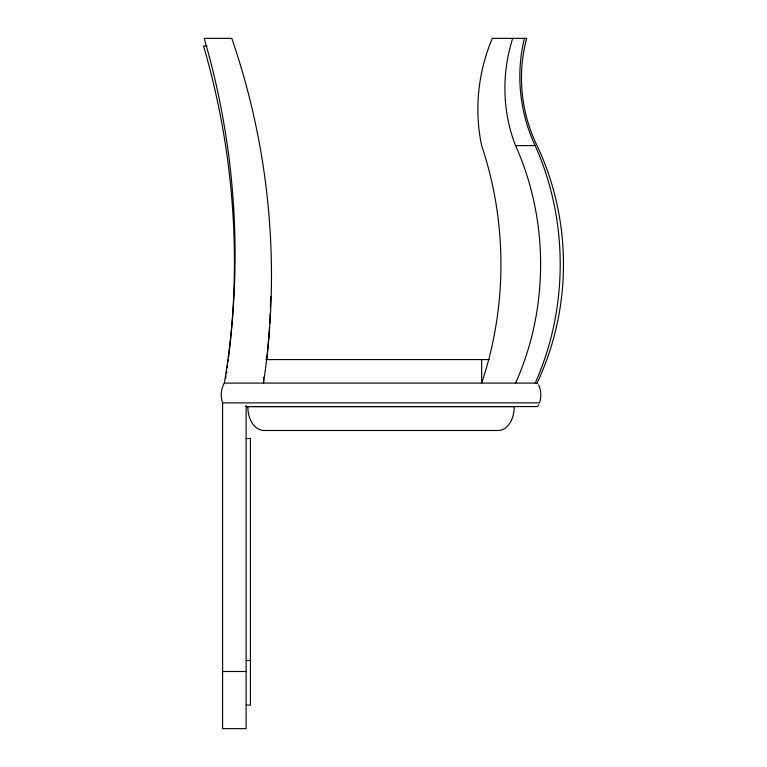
<?xml version="1.0" encoding="UTF-8"?>
<svg xmlns="http://www.w3.org/2000/svg" width="767" height="767" viewBox="0 0 767 767"><rect width="100%" height="100%" fill="white"/><g stroke="black" fill="none" stroke-linecap="round" stroke-linejoin="round"><path stroke-width="1.15" d="M263.503 377.211L263.503 383.088A729.034 728.938 -5.3 0 0 231.778 38.35L204.195 38.35A772.628 772.532 -3.3 0 1 224.328 383.088C220.915 389.022 220.273 396.434 222.612 402.876L222.612 728.65L246.121 728.65L246.121 405.264M538.664 404.765L537.725 406.587L245.891 406.587M206.985 46.02L203.543 46.02A772.628 772.532 -3.3 0 1 228.547 357.451M512.711 38.35A142 122.279 -81.8 0 0 515.577 145.605L535.165 145.605A258.297 223.686 90 0 1 535.165 383.088M265.89 359.579L489.279 359.579M224.328 383.088L537.725 383.088M222.612 402.876L539.441 402.876C541.54 397.085 541.253 390.499 538.664 384.909M247.837 406.587L514.226 406.587M246.121 438.503L250.425 438.446L250.425 705.103L246.121 705.103M246.121 660.473L250.425 660.473M222.612 671.499L246.121 671.499M247.837 406.98C247.779 416.577 252.324 429.079 263.139 430.488L498.914 430.488A23.528 16.002 90 0 0 514.226 406.98M481.657 359.579L481.657 383.088A327.73 283.819 90 0 0 481.657 145.692A157.484 136.44 -81.7 0 1 492.356 38.35L526.699 38.35A142 129.728 79.7 0 0 537.044 145.605A258.297 236.035 90 0 1 537.044 383.088M515.577 145.605A258.297 223.686 -90 0 1 515.577 383.088M535.165 145.605A142 123.027 81.7 0 1 524.465 38.35M228.259 359.752A772.628 772.532 -3.3 0 1 227.962 362.053M227.502 365.504A772.628 772.532 -3.3 0 1 227.195 367.805M226.706 371.257A772.628 772.532 -3.3 0 1 226.38 373.558M226.044 375.849A772.628 772.532 -3.3 0 1 225.699 378.15M270.693 296.781A729.034 728.938 -5.3 0 1 270.425 307.26M270.205 313.08A729.034 728.938 -5.3 0 1 269.706 323.559M269.505 327.049A729.034 728.938 -5.3 0 1 266.82 359.55"/></g></svg>
